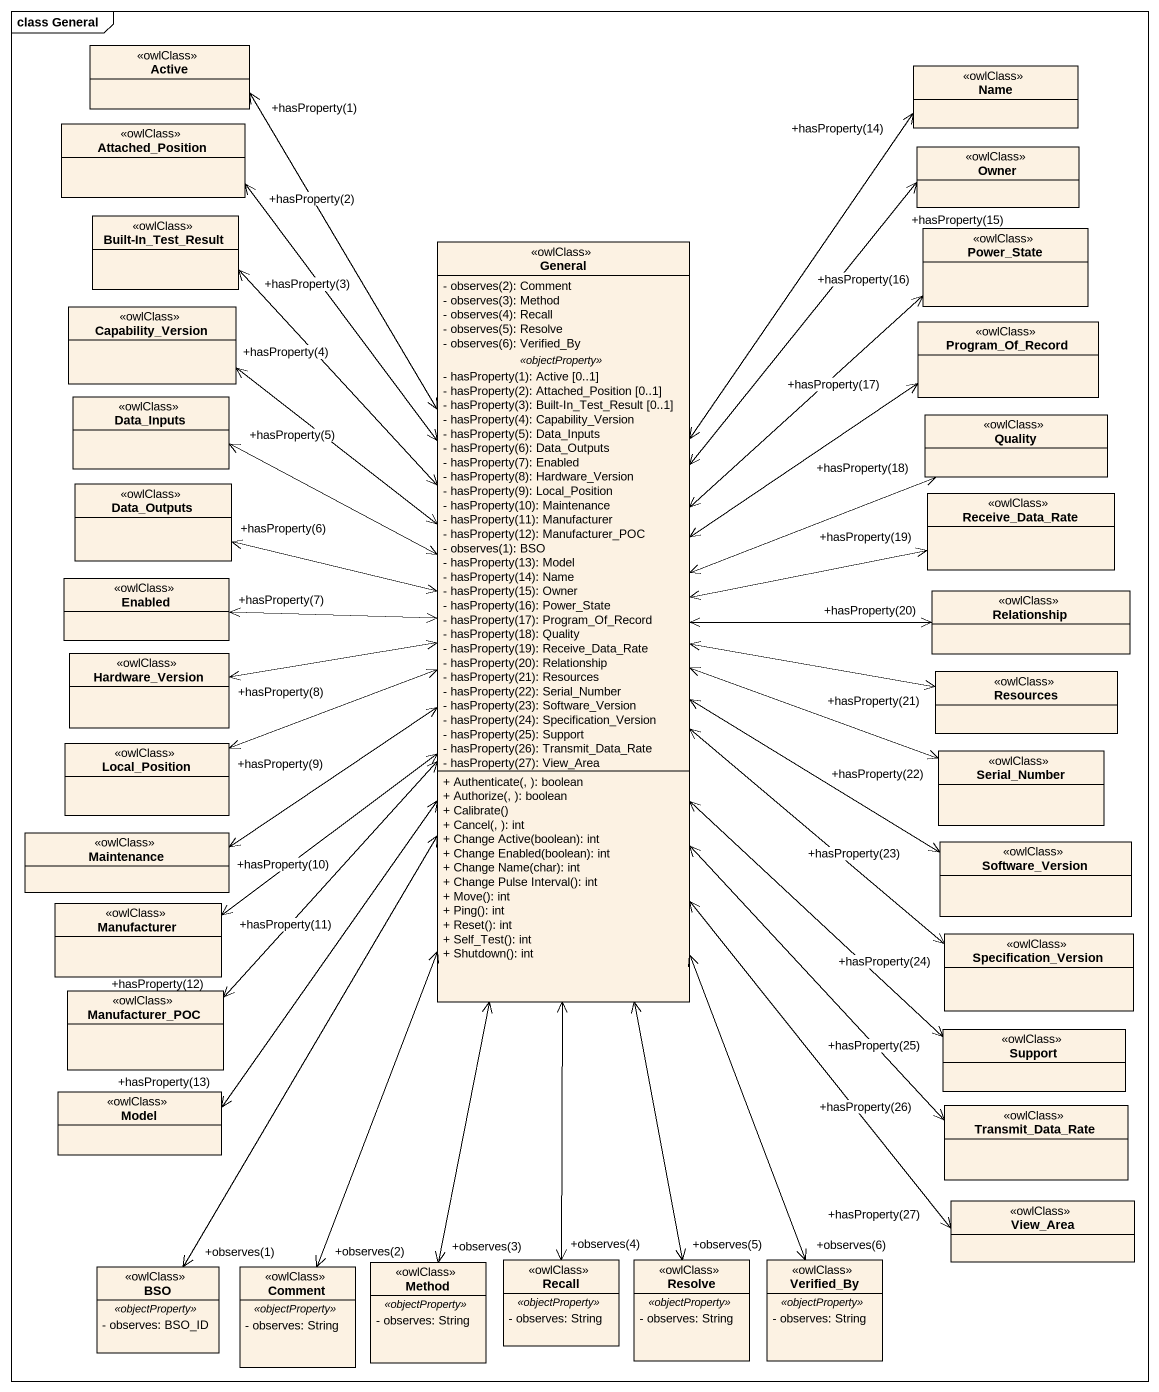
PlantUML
@startuml
mainframe class General
hide circle
hide empty members
skinparam classAttributeIconSize 0
class Active <<owlClass>>
class Name <<owlClass>>
class Attached_Position <<owlClass>>
class Owner <<owlClass>>
class "Built-In_Test_Result" as Built_In_Test_Result <<owlClass>>
class Power_State <<owlClass>>
class General <<owlClass>> {
  {field} - observes(2): Comment
  {field} - observes(3): Method
  {field} - observes(4): Recall
  {field} - observes(5): Resolve
  {field} - observes(6): Verified_By
  .. <<objectProperty>> ..
  {field} - hasProperty(1): Active [0..1]
  {field} - hasProperty(2): Attached_Position [0..1]
  {field} - hasProperty(3): Built-In_Test_Result [0..1]
  {field} - hasProperty(4): Capability_Version
  {field} - hasProperty(5): Data_Inputs
  {field} - hasProperty(6): Data_Outputs
  {field} - hasProperty(7): Enabled
  {field} - hasProperty(8): Hardware_Version
  {field} - hasProperty(9): Local_Position
  {field} - hasProperty(10): Maintenance
  {field} - hasProperty(11): Manufacturer
  {field} - hasProperty(12): Manufacturer_POC
  {field} - observes(1): BSO
  {field} - hasProperty(13): Model
  {field} - hasProperty(14): Name
  {field} - hasProperty(15): Owner
  {field} - hasProperty(16): Power_State
  {field} - hasProperty(17): Program_Of_Record
  {field} - hasProperty(18): Quality
  {field} - hasProperty(19): Receive_Data_Rate
  {field} - hasProperty(20): Relationship
  {field} - hasProperty(21): Resources
  {field} - hasProperty(22): Serial_Number
  {field} - hasProperty(23): Software_Version
  {field} - hasProperty(24): Specification_Version
  {field} - hasProperty(25): Support
  {field} - hasProperty(26): Transmit_Data_Rate
  {field} - hasProperty(27): View_Area
  --
  + Authenticate(, ): boolean
  + Authorize(, ): boolean
  + Calibrate()
  + Cancel(, ): int
  + Change Active(boolean): int
  + Change Enabled(boolean): int
  + Change Name(char): int
  + Change Pulse Interval(): int
  + Move(): int
  + Ping(): int
  + Reset(): int
  + Self_Test(): int
  + Shutdown(): int
}
class Capability_Version <<owlClass>>
class Program_Of_Record <<owlClass>>
class Data_Inputs <<owlClass>>
class Quality <<owlClass>>
class Data_Outputs <<owlClass>>
class Receive_Data_Rate <<owlClass>>
class Enabled <<owlClass>>
class Relationship <<owlClass>>
class Hardware_Version <<owlClass>>
class Resources <<owlClass>>
class Local_Position <<owlClass>>
class Serial_Number <<owlClass>>
class Maintenance <<owlClass>>
class Software_Version <<owlClass>>
class Manufacturer <<owlClass>>
class Specification_Version <<owlClass>>
class Manufacturer_POC <<owlClass>>
class Support <<owlClass>>
class Model <<owlClass>>
class Transmit_Data_Rate <<owlClass>>
class View_Area <<owlClass>>
class Method <<owlClass>> {
  .. <<objectProperty>> ..
  - observes: String
}
class Recall <<owlClass>> {
  .. <<objectProperty>> ..
  - observes: String
}
class Resolve <<owlClass>> {
  .. <<objectProperty>> ..
  - observes: String
}
class Verified_By <<owlClass>> {
  .. <<objectProperty>> ..
  - observes: String
}
class BSO <<owlClass>> {
  .. <<objectProperty>> ..
  - observes: BSO_ID
}
class Comment <<owlClass>> {
  .. <<objectProperty>> ..
  - observes: String
}
General <-up-> "+hasProperty(1)" Active
General <-up-> "+hasProperty(14)" Name
General <-up-> "+hasProperty(2)" Attached_Position
General <-up-> "+hasProperty(15)" Owner
General <-up-> "+hasProperty(3)" Built_In_Test_Result
General <-up-> "+hasProperty(16)" Power_State
General <-up-> "+hasProperty(4)" Capability_Version
General <-right-> "+hasProperty(17)" Program_Of_Record
General <-left-> "+hasProperty(5)" Data_Inputs
General <-right-> "+hasProperty(18)" Quality
General <-left-> "+hasProperty(6)" Data_Outputs
General <-right-> "+hasProperty(19)" Receive_Data_Rate
General <-left-> "+hasProperty(7)" Enabled
General <-right-> "+hasProperty(20)" Relationship
General <-left-> "+hasProperty(8)" Hardware_Version
General <-right-> "+hasProperty(21)" Resources
General <-left-> "+hasProperty(9)" Local_Position
General <-right-> "+hasProperty(22)" Serial_Number
General <-left-> "+hasProperty(10)" Maintenance
General <-right-> "+hasProperty(23)" Software_Version
General <--> "+hasProperty(11)" Manufacturer
General <--> "+hasProperty(24)" Specification_Version
General <--> "+hasProperty(12)" Manufacturer_POC
General <--> "+hasProperty(25)" Support
General <--> "+hasProperty(13)" Model
General <--> "+hasProperty(26)" Transmit_Data_Rate
General <--> "+hasProperty(27)" View_Area
General <--> "+observes(3)" Method
General <--> "+observes(4)" Recall
General <--> "+observes(5)" Resolve
General <--> "+observes(6)" Verified_By
General <--> "+observes(1)" BSO
General <--> "+observes(2)" Comment
@enduml
